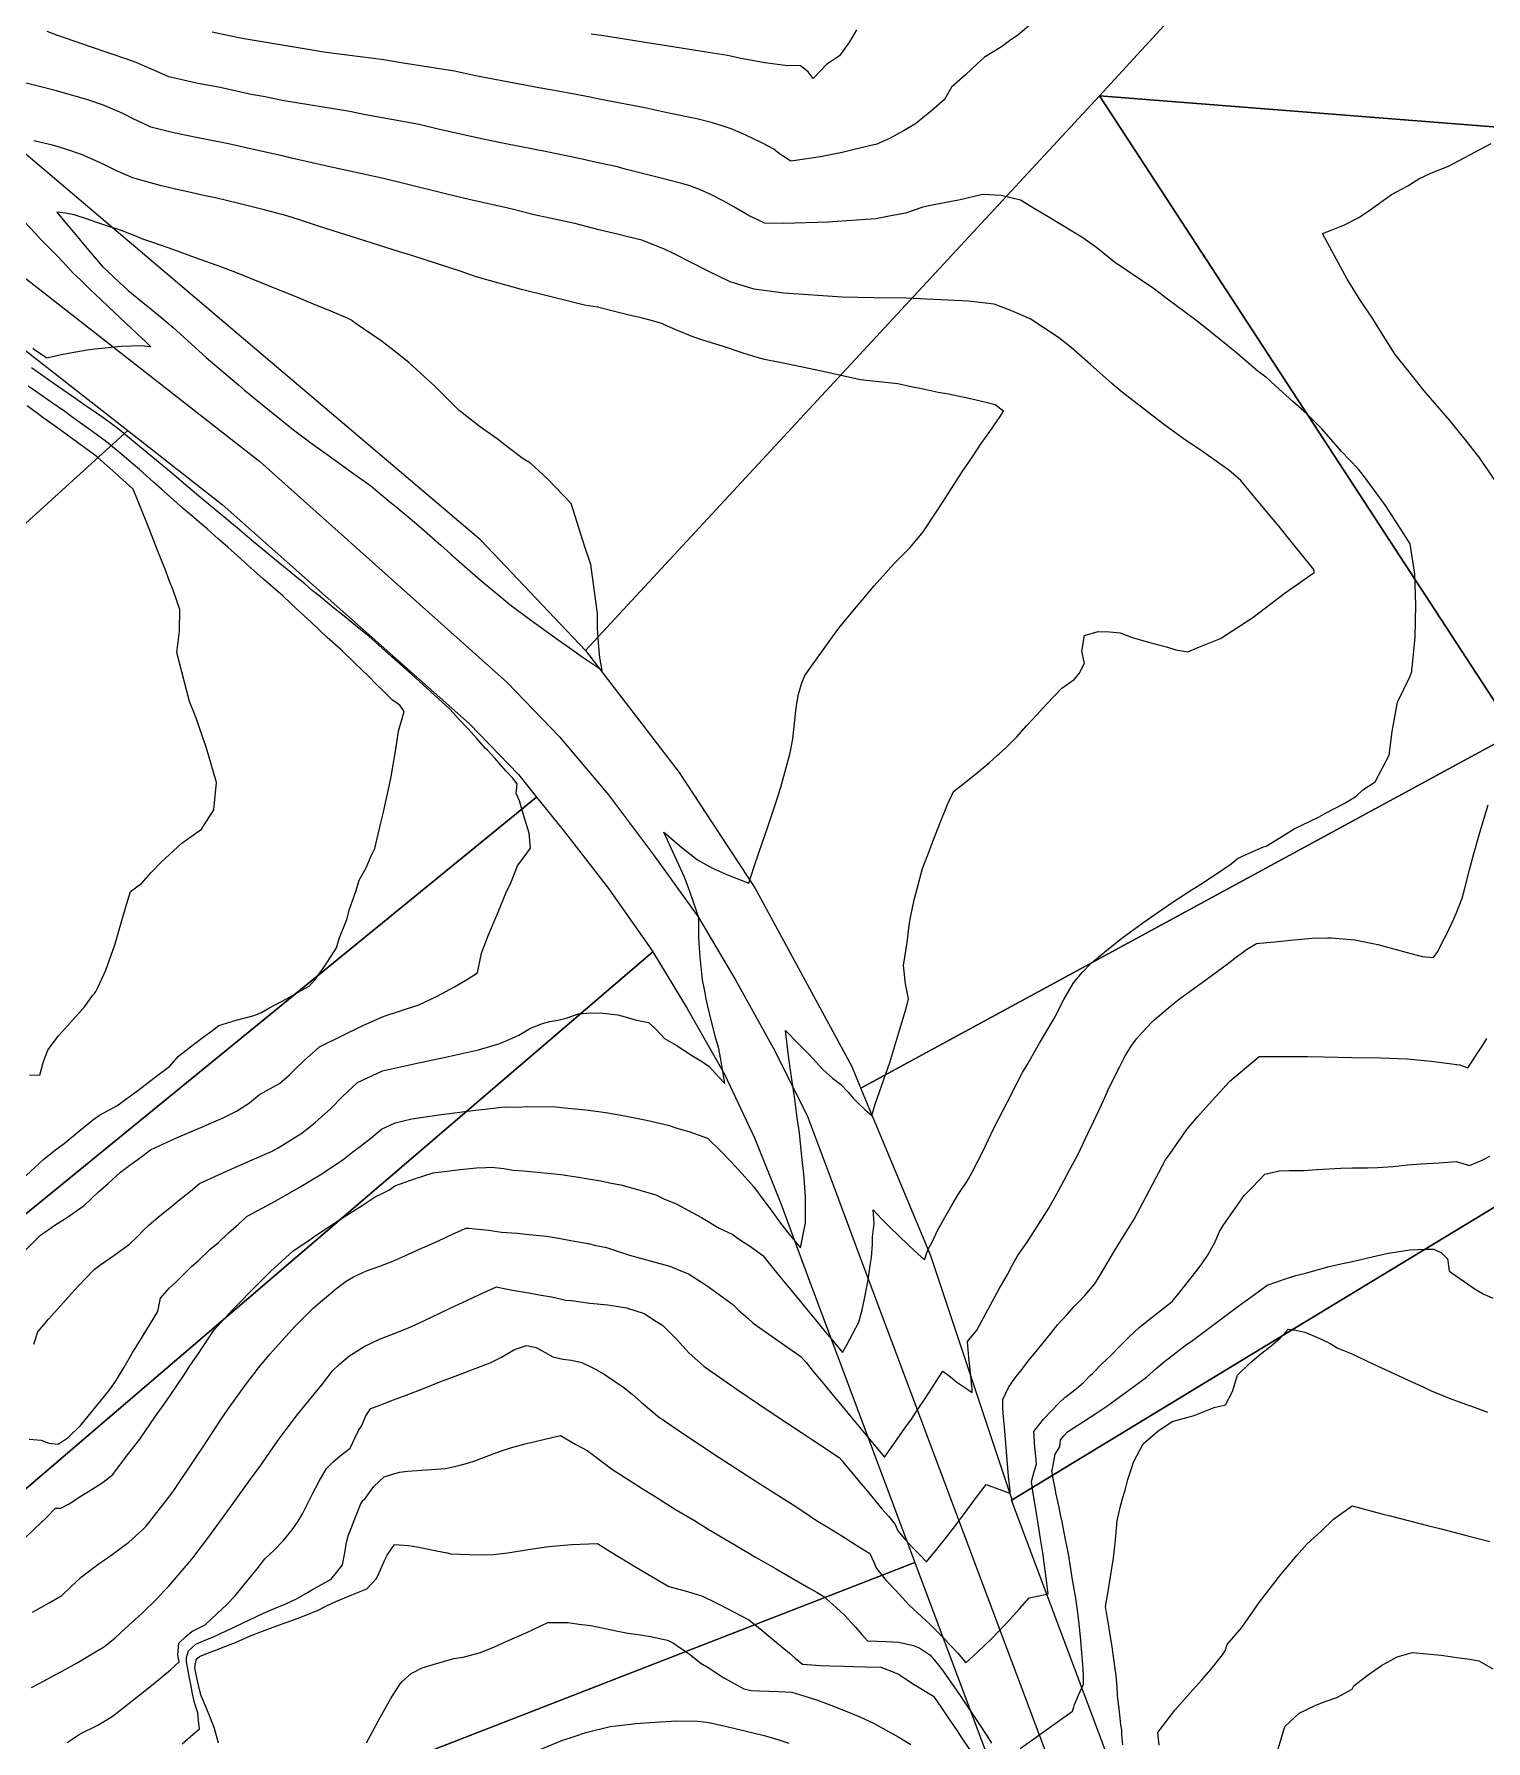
# Model space of a CAD drawing. Header units: inches. Extents: x 11351264 to 11356330, y 6702313 to 6706468.
# Drawn here: x 11351484.8 to 11351872.1, y 6705395.1 to 6705850.5 of the extents above; entities that cross this region are included whole.
import ezdxf

# ---------------------------------------------------------------- set-up
doc = ezdxf.new("R2010")
doc.units = ezdxf.units.IN
doc.header["$MEASUREMENT"] = 0
doc.layers.add('Shumate_Contours_clip1', color=7, linetype='Continuous', lineweight=0)
doc.layers.add('Shumate_Parcels_clip1', color=7, linetype='Continuous', lineweight=0)
doc.layers.add('Shumate_Streets_clip1', color=7, linetype='Continuous')

msp = doc.modelspace()

# ---------------------------------------------------------------- linework, layer by layer
at = {"layer": 'Shumate_Contours_clip1'}
for points, elevation in [([(11351482.22, 6705449.11), (11351485.05, 6705451.83), (11351488.13, 6705454.73), (11351490.48, 6705457.24), (11351491.92, 6705457.2), (11351494.18, 6705458.38), (11351497.59, 6705460.57), (11351499.35, 6705461.64), (11351503.26, 6705464.17), (11351505.78, 6705466.24), (11351509.46, 6705471.05), (11351513.03, 6705475.63), (11351517.18, 6705481.78), (11351519.92, 6705485.59), (11351524.7, 6705492.49), (11351526.55, 6705495.46), (11351528.65, 6705498.44), (11351532.84, 6705504.84), (11351537.69, 6705510.05), (11351539.89, 6705512.26), (11351542.64, 6705515.14), (11351546.38, 6705518.86), (11351547.85, 6705520.33), (11351553.94, 6705525.85), (11351558.08, 6705528.65), (11351560.08, 6705530.01), (11351566.29, 6705534.1), (11351568.23, 6705535.37), (11351572.57, 6705538.14), (11351575.83, 6705540.27), (11351577.47, 6705541.08), (11351579.45, 6705542.07), (11351581.03, 6705543.18), (11351586.28, 6705545.08), (11351591.23, 6705546.69), (11351595.59, 6705547.26), (11351598.47, 6705547.56), (11351602.8, 6705548.04), (11351605.35, 6705548.13), (11351606.85, 6705548.23), (11351610.16, 6705547.87), (11351612.57, 6705547.38), (11351615.37, 6705547.23), (11351618.08, 6705546.97), (11351621.82, 6705546.61), (11351625.33, 6705546.24), (11351630, 6705545.55), (11351632.09, 6705545.2), (11351635.98, 6705544.56), (11351638.76, 6705543.97), (11351641.34, 6705543.44), (11351645.81, 6705542.22), (11351650.68, 6705540.82), (11351652.78, 6705539.79), (11351656.13, 6705538.41), (11351660.57, 6705536), (11351662.84, 6705534.79), (11351667.55, 6705531.96), (11351671.03, 6705530.32), (11351673.53, 6705528.58), (11351675.64, 6705527.21), (11351679.17, 6705524.66), (11351682.07, 6705521.09), (11351684.47, 6705518.12), (11351687.46, 6705514.5), (11351689.61, 6705511.89), (11351691.48, 6705509.62), (11351693.25, 6705507.47), (11351695.96, 6705504.18), (11351697.62, 6705502.19), (11351700.47, 6705498.75), (11351701.66, 6705500.83), (11351704.79, 6705506.82), (11351705.7, 6705510.09), (11351706.31, 6705513.07), (11351707.34, 6705518.11), (11351707.87, 6705521.94), (11351708.16, 6705524.11), (11351708.46, 6705527.61), (11351708.5, 6705529.65), (11351708.88, 6705533.16), (11351708.66, 6705536.84), (11351710.98, 6705534.36), (11351713.36, 6705531.96), (11351715.32, 6705530.05), (11351718.13, 6705527.32), (11351720.53, 6705525.08), (11351722.36, 6705523.49), (11351723.26, 6705526.17), (11351724.47, 6705528.38), (11351725.81, 6705531.29), (11351727.02, 6705533.54), (11351729.19, 6705537.23), (11351731.36, 6705540.92), (11351733.74, 6705544.48), (11351734.93, 6705546.72), (11351737.79, 6705552.19), (11351740.85, 6705558.64), (11351744.44, 6705565.64), (11351747.11, 6705570.86), (11351748.48, 6705573.41), (11351749.72, 6705575.51), (11351752.97, 6705581.26), (11351756.96, 6705587.82), (11351759.49, 6705592.96), (11351762.12, 6705597.4), (11351764.36, 6705600.14), (11351766.77, 6705602.58), (11351770.85, 6705606.01), (11351775, 6705609.33), (11351780.6, 6705613.34), (11351785.85, 6705617.02), (11351788.68, 6705618.96), (11351792.76, 6705621.61), (11351796.03, 6705623.73), (11351800.51, 6705626.63), (11351804.14, 6705629.08), (11351805.71, 6705630.49), (11351805.98, 6705630.65), (11351810.68, 6705632.8), (11351812.78, 6705633.63), (11351813.52, 6705633.86), (11351816.25, 6705635.49), (11351820.92, 6705638.49), (11351827.42, 6705641.53), (11351829.35, 6705642.67), (11351834.46, 6705645.31), (11351837.52, 6705647.15), (11351839.29, 6705648.86), (11351842.53, 6705650.97), (11351846.29, 6705658.08), (11351847.13, 6705664.42), (11351848.47, 6705672.28), (11351851.79, 6705679.02), (11351852.3, 6705680.41), (11351852.37, 6705681.06), (11351852.41, 6705681.42), (11351853.23, 6705689.64), (11351853.36, 6705698.09), (11351853.14, 6705706.44), (11351851.87, 6705714.46), (11351850, 6705717.42), (11351845.3, 6705724.71), (11351839.45, 6705732.71), (11351838.01, 6705734.49), (11351833.61, 6705739.17), (11351831.96, 6705741.01), (11351828.32, 6705745.17), (11351826.01, 6705747.51), (11351824.35, 6705749.14), (11351820.6, 6705752.47), (11351815.92, 6705756.75), (11351813.71, 6705758.66), (11351811.24, 6705760.58), (11351805.12, 6705765.79), (11351797.2, 6705772.25), (11351794.37, 6705774.45), (11351787.19, 6705779.76), (11351783.67, 6705782.46), (11351773.01, 6705789.65), (11351768.34, 6705793.5), (11351764.54, 6705796.15), (11351755.78, 6705801.48), (11351751.83, 6705803.82), (11351747.92, 6705806.21), (11351742.79, 6705807.41), (11351737.85, 6705807.71), (11351731.83, 6705806.26), (11351723.9, 6705804.76), (11351721.93, 6705804.28), (11351717.24, 6705802.71), (11351712.87, 6705801.93), (11351709.39, 6705801.18), (11351699.01, 6705800.49), (11351696.74, 6705800.33), (11351684.68, 6705799.98), (11351679.66, 6705800.06), (11351677.71, 6705801.01), (11351675.78, 6705801.96), (11351671.45, 6705804.41), (11351668.49, 6705806.1), (11351665.5, 6705807.58), (11351662.78, 6705808.87), (11351659.76, 6705809.97), (11351658.82, 6705810.31), (11351658.52, 6705810.4), (11351657.6, 6705810.62), (11351650.33, 6705812.46), (11351642.53, 6705814.48), (11351640.42, 6705815.05), (11351634.83, 6705816.26), (11351631.02, 6705817.09), (11351627.2, 6705817.88), (11351622, 6705819), (11351610.17, 6705821.26), (11351604.65, 6705822.5), (11351592.95, 6705825.07), (11351587.55, 6705826.37), (11351572.78, 6705829.07), (11351569.02, 6705829.84), (11351551.54, 6705832.7), (11351545.92, 6705833.8), (11351542.75, 6705834.4), (11351534.49, 6705836.22), (11351528.15, 6705837.43), (11351520.76, 6705839.1), (11351516.17, 6705841.1), (11351512.08, 6705842.92), (11351509.52, 6705843.8), (11351500.12, 6705847), (11351490.84, 6705850.25), (11351488.26, 6705851.22)], 1428), ([(11351750.09, 6705852.63), (11351747.26, 6705850.18), (11351745.03, 6705848.73), (11351742.89, 6705847.13), (11351740.41, 6705845.61), (11351738.36, 6705844.35), (11351736.38, 6705842.56), (11351733.29, 6705839.58), (11351729.55, 6705836.32), (11351727.67, 6705833.01), (11351724.26, 6705830.1), (11351719.9, 6705826.58), (11351716.76, 6705824.69), (11351713.17, 6705822.75), (11351709.59, 6705821.12), (11351704.29, 6705819.86), (11351700.39, 6705818.91), (11351694.62, 6705817.75), (11351686.68, 6705816.62), (11351683.7, 6705818.56), (11351682.1, 6705819.82), (11351679.08, 6705821.41), (11351676.35, 6705822.77), (11351673.7, 6705823.99), (11351670.74, 6705825.21), (11351668.38, 6705826.06), (11351665.74, 6705826.8), (11351661.61, 6705827.91), (11351654.17, 6705829.36), (11351647.71, 6705830.82), (11351635.56, 6705833.13), (11351633.11, 6705833.65), (11351627.01, 6705834.78), (11351623.12, 6705835.5), (11351619.47, 6705836.19), (11351614.33, 6705837.17), (11351602.52, 6705839.38), (11351596.94, 6705840.61), (11351582.76, 6705842.79), (11351578.12, 6705843.62), (11351561.98, 6705845.69), (11351558.99, 6705846.17), (11351540.82, 6705849.2), (11351538.5, 6705849.69), (11351532.31, 6705851.05)], 1430), ([(11351704.19, 6705851.67), (11351702.36, 6705848.42), (11351699.67, 6705844.71), (11351696.16, 6705842.39), (11351692.64, 6705838.66), (11351691.32, 6705840.44), (11351689.29, 6705842.01), (11351685.17, 6705842.08), (11351679.77, 6705842.86), (11351672.98, 6705844.11), (11351670.26, 6705844.72), (11351668.19, 6705845.06), (11351664.74, 6705845.61), (11351650.71, 6705847.81), (11351636.68, 6705850.03), (11351633.46, 6705850.51)], 1432), ([(11351483.52, 6705475.59), (11351486.74, 6705475.33), (11351488.72, 6705474.55), (11351491.25, 6705474.26), (11351493.9, 6705476.03), (11351497.29, 6705479.39), (11351504.73, 6705488.48), (11351506.53, 6705491), (11351508.84, 6705494.82), (11351510.91, 6705498.36), (11351513.61, 6705502.83), (11351517.86, 6705509.72), (11351518.56, 6705513.23), (11351520.92, 6705516.04), (11351522.4, 6705517.32), (11351523.33, 6705518.27), (11351526.83, 6705521.7), (11351528.62, 6705523.24), (11351531.7, 6705526.22), (11351533.96, 6705528.12), (11351536.65, 6705530.69), (11351539.32, 6705532.96), (11351541.63, 6705535.15), (11351548.5, 6705538.75), (11351555.55, 6705542.8), (11351561.08, 6705546.15), (11351567.2, 6705550.12), (11351569.84, 6705552.27), (11351571.87, 6705553.82), (11351574.6, 6705555.96), (11351577.51, 6705558.34), (11351581.15, 6705560.05), (11351585.57, 6705561.07), (11351593.39, 6705562.23), (11351595.52, 6705562.5), (11351601.89, 6705563.34), (11351605.83, 6705563.76), (11351610.34, 6705564.29), (11351613.56, 6705564.22), (11351616.48, 6705564.35), (11351623.95, 6705564.25), (11351626.27, 6705564.02), (11351631.96, 6705563.46), (11351635.33, 6705563.02), (11351637.83, 6705562.72), (11351642.41, 6705561.91), (11351648.22, 6705560.7), (11351653.96, 6705559.39), (11351656.52, 6705558.54), (11351659.43, 6705557.74), (11351664.44, 6705555.89), (11351664.57, 6705555.82), (11351664.79, 6705555.59), (11351667.65, 6705552.82), (11351670.74, 6705549.6), (11351673.71, 6705546.41), (11351676.71, 6705543.03), (11351680.04, 6705538.63), (11351681.44, 6705536.75), (11351683.64, 6705533.64), (11351686.16, 6705530.39), (11351689.26, 6705526.68), (11351690.63, 6705533.34), (11351690.6, 6705537.57), (11351690.57, 6705540.28), (11351690.41, 6705542.84), (11351690.12, 6705546.34), (11351689.63, 6705551), (11351689.39, 6705553.59), (11351689.01, 6705557.35), (11351688.4, 6705561.34), (11351687.71, 6705566.38), (11351687.17, 6705569.93), (11351686.67, 6705573.48), (11351686.03, 6705577.87), (11351685.22, 6705584.69), (11351688.74, 6705581.14), (11351691.53, 6705578.27), (11351695.24, 6705574.24), (11351697.81, 6705571.92), (11351699.97, 6705570.33), (11351701.96, 6705568.23), (11351703.29, 6705566.59), (11351704.88, 6705564.98), (11351706.38, 6705563.59), (11351708.27, 6705562), (11351709.2, 6705565.03), (11351711.46, 6705571.6), (11351713.05, 6705576.15), (11351715.47, 6705584.1), (11351717.54, 6705590.9), (11351718.06, 6705593.09), (11351717.23, 6705597.13), (11351716.75, 6705601.99), (11351717.67, 6705608.15), (11351718.27, 6705612.75), (11351718.7, 6705615.24), (11351719.56, 6705619.53), (11351720.25, 6705622.21), (11351721.8, 6705627.88), (11351723.22, 6705631.54), (11351724.29, 6705634.34), (11351726.4, 6705639.88), (11351728.46, 6705644.99), (11351730.04, 6705648.41), (11351733.28, 6705650.88), (11351736.47, 6705653.45), (11351739.61, 6705656.11), (11351741.91, 6705658.2), (11351742.28, 6705658.49), (11351744.35, 6705660.41), (11351746.96, 6705663.02), (11351749.58, 6705665.98), (11351752.29, 6705668.89), (11351754.94, 6705671.82), (11351759.01, 6705675.99), (11351762.24, 6705678.27), (11351763.64, 6705680), (11351764.6, 6705681.83), (11351765.01, 6705682.68), (11351764.94, 6705683.03), (11351764.29, 6705685.9), (11351764.98, 6705690.03), (11351768.7, 6705691.13), (11351771.7, 6705691.05), (11351774.5, 6705690.75), (11351777.71, 6705689.53), (11351781.81, 6705688.31), (11351784.4, 6705687.65), (11351786.86, 6705687.04), (11351789.38, 6705686.18), (11351792.56, 6705685.71), (11351795.49, 6705686.92), (11351801.26, 6705689.21), (11351808.16, 6705693.71), (11351809.9, 6705694.88), (11351818.51, 6705701.39), (11351826.32, 6705706.87), (11351826.21, 6705707.66), (11351821.24, 6705713.8), (11351816.92, 6705719.15), (11351815.4, 6705720.86), (11351811.8, 6705725.26), (11351809.55, 6705727.9), (11351806.69, 6705731.38), (11351803.55, 6705734.19), (11351796.78, 6705738.91), (11351791.36, 6705742.63), (11351786.07, 6705746.43), (11351775.18, 6705754.84), (11351772.33, 6705757.26), (11351766.64, 6705762.33), (11351761.43, 6705766.84), (11351758.12, 6705769.56), (11351750.49, 6705774.51), (11351745.37, 6705776.79), (11351740.95, 6705778.47), (11351734.09, 6705779.24), (11351717.44, 6705780.06), (11351708.72, 6705780.16), (11351700.34, 6705780.34), (11351684.84, 6705781.33), (11351676.89, 6705782.46), (11351670.53, 6705784.36), (11351664.47, 6705787.32), (11351659.75, 6705789.71), (11351655.55, 6705791.88), (11351652.96, 6705793.15), (11351646.95, 6705795.47), (11351643.21, 6705796.41), (11351640.44, 6705797.14), (11351635.46, 6705798.3), (11351629.07, 6705799.94), (11351618.17, 6705802.29), (11351611.98, 6705803.83), (11351600.86, 6705806.33), (11351594.95, 6705807.81), (11351583.46, 6705810.59), (11351578.06, 6705812), (11351562.87, 6705815.25), (11351553.49, 6705817.41), (11351551.41, 6705817.91), (11351544.13, 6705819.52), (11351536.71, 6705821.19), (11351530.79, 6705822.38), (11351528.48, 6705822.83), (11351523.33, 6705823.87), (11351520.24, 6705824.58), (11351515.98, 6705825.66), (11351513.35, 6705826.88), (11351511.43, 6705827.76), (11351508.32, 6705829.4), (11351503.06, 6705831.62), (11351499.19, 6705832.92), (11351490.82, 6705835.35), (11351479.93, 6705838.12)], 1426), ([(11351484.71, 6705500.95), (11351485.81, 6705504.22), (11351488.68, 6705507.65), (11351492.63, 6705512.09), (11351494.72, 6705514.42), (11351496.62, 6705516.52), (11351500.81, 6705520.9), (11351502.58, 6705522.22), (11351506.09, 6705524.67), (11351510.27, 6705527.67), (11351512.28, 6705529.64), (11351513.88, 6705531.31), (11351515.47, 6705532.79), (11351518.41, 6705535.31), (11351521, 6705537.31), (11351523.68, 6705539.57), (11351526.56, 6705541.8), (11351528.94, 6705543.83), (11351535.99, 6705547.05), (11351543, 6705550.12), (11351548.11, 6705552.34), (11351549.96, 6705553.38), (11351556.26, 6705557.24), (11351559.9, 6705560.2), (11351563.87, 6705563.73), (11351567.09, 6705567.07), (11351571.04, 6705570.82), (11351577.79, 6705573.88), (11351586.53, 6705575.87), (11351594.53, 6705577.58), (11351603.32, 6705579.5), (11351609.07, 6705581.16), (11351610.91, 6705581.96), (11351614.09, 6705583.44), (11351617.21, 6705585.27), (11351620.43, 6705586.55), (11351622.42, 6705587.02), (11351624.54, 6705587.42), (11351626.72, 6705587.95), (11351630.01, 6705589.14), (11351633.26, 6705589.34), (11351636.64, 6705589.25), (11351640.53, 6705588.87), (11351642.45, 6705588.27), (11351645.18, 6705587.47), (11351648.69, 6705586.78), (11351650.75, 6705584.94), (11351653, 6705582.54), (11351656.1, 6705580.77), (11351658.44, 6705579.27), (11351660.44, 6705577.86), (11351663.08, 6705576.32), (11351664.91, 6705575.08), (11351667.5, 6705572.23), (11351669.03, 6705570.55), (11351668.02, 6705576.88), (11351667.39, 6705580.2), (11351666.69, 6705582.53), (11351665.28, 6705588.12), (11351664.1, 6705592.98), (11351663.71, 6705595.2), (11351663.08, 6705598.1), (11351662.53, 6705604.29), (11351662.14, 6705609.3), (11351662.11, 6705614.69), (11351661.41, 6705616.82), (11351660.68, 6705618.94), (11351659.72, 6705621.78), (11351658.3, 6705625.61), (11351655.75, 6705631.18), (11351652.78, 6705637.61), (11351657.6, 6705633.47), (11351661.78, 6705630.15), (11351665.77, 6705627.96), (11351669.77, 6705626.17), (11351675.49, 6705623.93), (11351676.94, 6705628.41), (11351678.21, 6705632.29), (11351680.54, 6705638.99), (11351682.84, 6705645.91), (11351684.04, 6705649.59), (11351686.42, 6705658.4), (11351686.54, 6705658.87), (11351686.69, 6705659.59), (11351687.2, 6705662.45), (11351687.94, 6705669.15), (11351688.16, 6705671.36), (11351688.68, 6705674.39), (11351689.61, 6705677.45), (11351690.4, 6705679.37), (11351697.82, 6705689.72), (11351699.5, 6705692), (11351703.63, 6705697.11), (11351705.69, 6705699.44), (11351708.9, 6705703.28), (11351714.24, 6705709.24), (11351718.49, 6705713.55), (11351721.94, 6705717.73), (11351725.81, 6705723.48), (11351727.16, 6705725.53), (11351728.76, 6705728.05), (11351732.23, 6705733.47), (11351735.28, 6705738), (11351737.43, 6705741.29), (11351739.8, 6705744.47), (11351742.53, 6705748.45), (11351743.4, 6705749.85), (11351741.18, 6705751.57), (11351735.4, 6705752.96), (11351728.73, 6705754.42), (11351725.97, 6705754.9), (11351721.98, 6705755.8), (11351718.36, 6705756.44), (11351715.2, 6705757.14), (11351705.29, 6705758.23), (11351702.43, 6705758.91), (11351694.83, 6705760.56), (11351687.23, 6705762.14), (11351683.3, 6705762.94), (11351679.65, 6705763.66), (11351677.71, 6705764.24), (11351674.2, 6705765.27), (11351668.71, 6705767.1), (11351663.24, 6705768.86), (11351660.77, 6705769.64), (11351655.98, 6705771.63), (11351652.17, 6705773.31), (11351650.09, 6705773.92), (11351647.14, 6705774.74), (11351643.55, 6705775.5), (11351639.27, 6705776.6), (11351635.13, 6705777.63), (11351631.65, 6705778.2), (11351621.32, 6705780.75), (11351614.82, 6705782.31), (11351602.7, 6705785.77), (11351598.7, 6705787.16), (11351585.34, 6705791.48), (11351582.27, 6705792.4), (11351571.08, 6705795.97), (11351566.27, 6705797.51), (11351560.4, 6705799.35), (11351555.89, 6705800.82), (11351552.2, 6705802.03), (11351546.55, 6705803.5), (11351539.03, 6705805.41), (11351533.23, 6705806.77), (11351530.77, 6705807.29), (11351525.83, 6705808.42), (11351522.52, 6705809.12), (11351518.45, 6705810.13), (11351514.22, 6705811.24), (11351511.18, 6705812.15), (11351509.25, 6705812.93), (11351506.59, 6705814.14), (11351504.11, 6705815.31), (11351502.07, 6705816.36), (11351497.48, 6705818.35), (11351493.58, 6705819.74), (11351489.72, 6705820.83), (11351484.73, 6705822.04)], 1424), ([(11351875.58, 6705729.98), (11351870.18, 6705737.71), (11351866.53, 6705742.3), (11351862.47, 6705747.38), (11351855.6, 6705755.36), (11351851.51, 6705760.45), (11351847.9, 6705765.01), (11351844.72, 6705770.06), (11351841.91, 6705774.54), (11351838.3, 6705779.94), (11351835.08, 6705785.11), (11351832.13, 6705790.49), (11351829.82, 6705794.78), (11351828.49, 6705797.25), (11351830.86, 6705798.15), (11351834.37, 6705799.6), (11351838.21, 6705801.54), (11351840.88, 6705803.34), (11351846.93, 6705807.66), (11351851.26, 6705810.05), (11351854.18, 6705811.89), (11351857.45, 6705813.41), (11351862.13, 6705815.27), (11351867.84, 6705818.29), (11351873.51, 6705821.29)], 1430), ([(11351482.21, 6705800.37), (11351485.15, 6705797.33), (11351486.56, 6705795.82), (11351490.99, 6705791.29), (11351493.61, 6705788.51), (11351495.36, 6705786.58), (11351497.15, 6705784.89), (11351499.98, 6705782.16), (11351502.65, 6705779.64), (11351504.64, 6705777.75), (11351509.31, 6705773.35), (11351513.61, 6705769.28), (11351513.79, 6705769.12), (11351513.96, 6705768.97), (11351515.96, 6705767.05), (11351513.39, 6705767.35), (11351508.03, 6705767.11), (11351500.99, 6705766.42), (11351499, 6705766.17), (11351494.41, 6705765.36), (11351491.64, 6705764.82), (11351488.23, 6705763.99), (11351484.92, 6705766.28), (11351484.51, 6705766.57)], 1424), ([(11351482.01, 6705525.52), (11351486.54, 6705530.07), (11351490.31, 6705532.7), (11351492.46, 6705534.06), (11351494.32, 6705535.29), (11351498.18, 6705538), (11351501.92, 6705541.52), (11351504.57, 6705543.88), (11351507.88, 6705546.83), (11351510.31, 6705548.71), (11351513.57, 6705551.05), (11351515.82, 6705552.8), (11351522.76, 6705556), (11351529.94, 6705559.05), (11351535.43, 6705561.44), (11351538.82, 6705563.13), (11351542.25, 6705565.32), (11351544.93, 6705567.62), (11351550.24, 6705570.48), (11351552.91, 6705572.85), (11351554.5, 6705574.43), (11351556.85, 6705576.61), (11351560.91, 6705580.26), (11351566.92, 6705583.22), (11351572.16, 6705585.82), (11351577.89, 6705588.4), (11351587.46, 6705591.47), (11351592.33, 6705593.79), (11351596.97, 6705596.27), (11351600.39, 6705598.39), (11351603.09, 6705600.06), (11351604.17, 6705605.31), (11351606.05, 6705610.18), (11351608.64, 6705616.26), (11351610.67, 6705621.32), (11351611.95, 6705624.04), (11351613.79, 6705628.59), (11351615.57, 6705631.01), (11351617.21, 6705633.33), (11351616.85, 6705637.3), (11351615.83, 6705640.73), (11351615.23, 6705642.86), (11351614.32, 6705645.94), (11351613.45, 6705647.9), (11351613.72, 6705650.43), (11351612.41, 6705652.11), (11351610.67, 6705653.97), (11351610.02, 6705654.65), (11351607.7, 6705657.28), (11351605.72, 6705659.41), (11351605.23, 6705659.92), (11351602.89, 6705662.56), (11351600.49, 6705665.19), (11351598.07, 6705667.83), (11351595.82, 6705670.31), (11351595.65, 6705670.47), (11351590.65, 6705674.98), (11351585.45, 6705679.7), (11351580.27, 6705684.35), (11351575.11, 6705688.96), (11351574.1, 6705689.88), (11351571.06, 6705692.3), (11351567.06, 6705695.53), (11351565.48, 6705696.83), (11351563.04, 6705698.79), (11351561.2, 6705700.32), (11351559.02, 6705702.06), (11351557.04, 6705703.79), (11351554.93, 6705705.5), (11351552.78, 6705707.28), (11351550.9, 6705708.81), (11351548.53, 6705710.78), (11351546.86, 6705712.13), (11351542.82, 6705715.46), (11351539.11, 6705718.67), (11351537.53, 6705719.96), (11351533.4, 6705723.37), (11351529.28, 6705726.79), (11351525.16, 6705730.21), (11351520.95, 6705733.86), (11351515.55, 6705738.33), (11351511.36, 6705741.81), (11351507.15, 6705745.27), (11351503.15, 6705748.19), (11351498.12, 6705751.67), (11351495.91, 6705753.21), (11351490.18, 6705757.2), (11351484.09, 6705761.44)], 1422), ([(11351481.55, 6705544.87), (11351487.5, 6705550.43), (11351490.48, 6705552.83), (11351492.85, 6705554.48), (11351496.97, 6705557.94), (11351500.35, 6705560.74), (11351502.22, 6705562.09), (11351506.87, 6705564.53), (11351512.47, 6705568.69), (11351516.72, 6705571.95), (11351521.02, 6705575.18), (11351523.37, 6705577.83), (11351525.71, 6705579.69), (11351527.68, 6705581.15), (11351529.89, 6705582.87), (11351532.17, 6705584.45), (11351534.13, 6705585.95), (11351538.72, 6705587.42), (11351543.53, 6705588.64), (11351545.44, 6705589.42), (11351547.4, 6705590.62), (11351549.33, 6705591.6), (11351552.29, 6705593.23), (11351555.1, 6705594.79), (11351558.21, 6705596.47), (11351559.77, 6705598.28), (11351562.44, 6705602.03), (11351565.44, 6705606.74), (11351566.22, 6705609.21), (11351568.23, 6705614.29), (11351568.99, 6705617.01), (11351570.75, 6705622.02), (11351571.5, 6705624.73), (11351573.4, 6705628.03), (11351574.76, 6705631.22), (11351575.75, 6705633.2), (11351577.31, 6705640.08), (11351577.91, 6705642.52), (11351579.95, 6705651.87), (11351581.32, 6705659.68), (11351582.06, 6705664.53), (11351583.56, 6705669.8), (11351582.37, 6705671.42), (11351580.44, 6705672.8), (11351577.79, 6705675.45), (11351576.01, 6705677.19), (11351574.11, 6705679.07), (11351570.41, 6705682.68), (11351566.67, 6705686.28), (11351563.02, 6705689.54), (11351558.71, 6705693.58), (11351555.01, 6705697.02), (11351551.16, 6705700.58), (11351546.04, 6705705.04), (11351541.95, 6705708.71), (11351539.96, 6705710.46), (11351536.46, 6705713.59), (11351533.88, 6705715.85), (11351530.96, 6705718.46), (11351528.81, 6705720.28), (11351526.81, 6705722.03), (11351524.7, 6705723.82), (11351522.06, 6705726.19), (11351518.81, 6705729.04), (11351516.67, 6705730.95), (11351512.92, 6705734.29), (11351511.35, 6705735.7), (11351508.29, 6705738.26), (11351504.09, 6705741.73), (11351499.47, 6705745.08), (11351497.76, 6705746.32), (11351494.84, 6705748.42), (11351492.97, 6705749.76), (11351489.33, 6705752.29), (11351485.83, 6705754.77), (11351483.26, 6705756.57)], 1420), ([(11351483.61, 6705572.81), (11351486.3, 6705572.7), (11351487.33, 6705576.36), (11351488.47, 6705579.37), (11351489.67, 6705580.98), (11351491.34, 6705583.26), (11351494.52, 6705586.8), (11351498.32, 6705591.1), (11351500.43, 6705593.97), (11351500.89, 6705594.49), (11351501.29, 6705595.07), (11351501.79, 6705596.1), (11351503.95, 6705600.72), (11351506.37, 6705607.5), (11351508.4, 6705614.65), (11351509.81, 6705619.45), (11351510.49, 6705621.75), (11351513.55, 6705623.94), (11351515.96, 6705626.73), (11351518.72, 6705629.6), (11351524.21, 6705634.6), (11351529.44, 6705638.34), (11351532.8, 6705643.52), (11351533.45, 6705650.81), (11351530.79, 6705660), (11351527.97, 6705668.21), (11351526.31, 6705672.45), (11351522.9, 6705685.47), (11351523.59, 6705691.21), (11351523.66, 6705696.94), (11351521.88, 6705702.13), (11351520.77, 6705705.01), (11351519.91, 6705707.3), (11351517.85, 6705712.55), (11351514.92, 6705720.07), (11351512.36, 6705726.26), (11351511.2, 6705729.06), (11351506.58, 6705733.24), (11351501.83, 6705737.52), (11351501.02, 6705738.19), (11351496.4, 6705741.54), (11351491.78, 6705744.89), (11351487.16, 6705748.24), (11351482.92, 6705751.32)], 1418), ([(11351484.41, 6705429.45), (11351488.81, 6705431.99), (11351492.17, 6705433.92), (11351494.74, 6705436.34), (11351497.15, 6705438.62), (11351497.44, 6705438.89), (11351501.85, 6705442.21), (11351505.68, 6705444.87), (11351510.11, 6705448.14), (11351513.69, 6705451.48), (11351514.71, 6705452.41), (11351520.76, 6705460.19), (11351522.28, 6705462.2), (11351528.4, 6705471.32), (11351529.71, 6705473.32), (11351534.9, 6705481.24), (11351537.1, 6705484.41), (11351541.47, 6705490.44), (11351542.64, 6705491.97), (11351543.77, 6705493.37), (11351544.35, 6705494.22), (11351547.75, 6705498.35), (11351550.15, 6705501.06), (11351554.43, 6705505.74), (11351559.29, 6705510.58), (11351561.15, 6705512.21), (11351565.56, 6705515.94), (11351568.09, 6705517.74), (11351570.04, 6705518.94), (11351573.49, 6705520.53), (11351577, 6705521.75), (11351580.49, 6705523.15), (11351583.7, 6705524.56), (11351587.62, 6705526.3), (11351591.91, 6705528.21), (11351594.37, 6705529.34), (11351596.61, 6705530.37), (11351597.88, 6705530.95), (11351599.81, 6705531.82), (11351600.11, 6705531.96), (11351600.82, 6705531.88), (11351602.43, 6705531.76), (11351605.99, 6705531.36), (11351609.51, 6705530.85), (11351613.64, 6705530.55), (11351616.03, 6705530.34), (11351621.46, 6705529.75), (11351625.23, 6705529.12), (11351628.41, 6705528.54), (11351632.59, 6705527.82), (11351634.66, 6705527.31), (11351637.48, 6705526.75), (11351643.63, 6705524.75), (11351650.77, 6705522.75), (11351654.41, 6705521.77), (11351657.3, 6705520.57), (11351659.35, 6705519.74), (11351664.36, 6705516.54), (11351668.58, 6705513.53), (11351671.19, 6705511.54), (11351672.72, 6705510.08), (11351675.21, 6705507.93), (11351676.67, 6705506.57), (11351680.16, 6705504.11), (11351682.35, 6705502.57), (11351685.86, 6705500.11), (11351689.39, 6705497.7), (11351690.74, 6705496.05), (11351692.75, 6705493.61), (11351694.77, 6705491.16), (11351696.09, 6705489.57), (11351697.98, 6705487.28), (11351700.35, 6705484.43), (11351702.37, 6705481.99), (11351705.44, 6705478.29), (11351708.02, 6705475.2), (11351711.67, 6705470.83), (11351713.62, 6705473.6), (11351715.06, 6705475.67), (11351717.12, 6705478.56), (11351718.84, 6705480.98), (11351720.5, 6705483.47), (11351722.47, 6705486.44), (11351727.23, 6705493.79), (11351729.25, 6705492.23), (11351730.98, 6705490.85), (11351733.33, 6705489.27), (11351735.08, 6705488.09), (11351735.01, 6705489.14), (11351734.95, 6705489.67), (11351734.63, 6705493.37), (11351734.19, 6705497.4), (11351733.85, 6705501.7), (11351736.26, 6705504.69), (11351739.33, 6705510.33), (11351742.25, 6705515.7), (11351744.51, 6705519.58), (11351745.78, 6705522.1), (11351747.15, 6705524.54), (11351749.76, 6705528.23), (11351752.74, 6705532.86), (11351755.46, 6705537.27), (11351758.06, 6705541.85), (11351761.83, 6705548.95), (11351763.3, 6705551.63), (11351765.92, 6705557.17), (11351767.52, 6705560.5), (11351770.06, 6705566.02), (11351771.71, 6705569.59), (11351774.48, 6705575.01), (11351775.9, 6705577.91), (11351777.68, 6705580.78), (11351778.93, 6705582.44), (11351781.31, 6705585.06), (11351783.45, 6705587.33), (11351788.54, 6705591.65), (11351790.32, 6705593.1), (11351795.81, 6705597.02), (11351797.77, 6705598.47), (11351803.08, 6705602.38), (11351805.08, 6705603.94), (11351808.25, 6705606.24), (11351810.94, 6705607.84), (11351813.68, 6705608.1), (11351815.88, 6705608.3), (11351820.83, 6705608.83), (11351825.77, 6705609.26), (11351829.9, 6705609.41), (11351830.81, 6705609.41), (11351837.14, 6705608.86), (11351843.28, 6705607.59), (11351849.17, 6705606), (11351851.11, 6705605.49), (11351855.09, 6705604.44), (11351858.12, 6705604.11), (11351859.23, 6705605.77), (11351860.41, 6705608.14), (11351861.63, 6705610.48), (11351863.52, 6705614.43), (11351864.14, 6705615.86), (11351865.78, 6705619.94), (11351866.47, 6705622.61), (11351867.74, 6705627.54), (11351868.78, 6705631.51), (11351870.46, 6705637.51), (11351872.71, 6705644.83)], 1430), ([(11351484.15, 6705409.37), (11351487.46, 6705411.11), (11351490.24, 6705412.63), (11351492.08, 6705413.66), (11351496.27, 6705415.92), (11351501.2, 6705418.85), (11351503.62, 6705420.35), (11351506.45, 6705422.62), (11351510.09, 6705425.98), (11351513.54, 6705429.14), (11351517.83, 6705433.33), (11351519.45, 6705435.04), (11351519.79, 6705435.47), (11351520.66, 6705436.35), (11351525.41, 6705441.83), (11351526.85, 6705443.58), (11351531.42, 6705449.53), (11351537.37, 6705457.71), (11351540.98, 6705462.72), (11351542.84, 6705465.3), (11351543.32, 6705465.99), (11351545.52, 6705469.08), (11351547.85, 6705472.39), (11351550.19, 6705475.68), (11351552.56, 6705478.93), (11351555.06, 6705482.19), (11351558.25, 6705486.15), (11351561.6, 6705490.08), (11351563.01, 6705491.96), (11351564.44, 6705493.83), (11351566.24, 6705495.63), (11351567.99, 6705497.08), (11351569.08, 6705497.99), (11351569.96, 6705498.52), (11351572.88, 6705500.33), (11351576.95, 6705502.29), (11351581.13, 6705503.91), (11351585.29, 6705505.59), (11351587.48, 6705506.61), (11351590.85, 6705508.2), (11351595.83, 6705510.56), (11351598.11, 6705511.63), (11351600.09, 6705512.57), (11351602.16, 6705513.54), (11351605.73, 6705515.17), (11351607.18, 6705515.83), (11351608.16, 6705516.27), (11351609.35, 6705516.04), (11351612.47, 6705515.41), (11351616.78, 6705514.67), (11351619.56, 6705514.16), (11351622.8, 6705513.56), (11351624.81, 6705513.16), (11351626.55, 6705512.73), (11351628.14, 6705512.58), (11351630.6, 6705512.24), (11351633.04, 6705511.94), (11351637.87, 6705511.45), (11351642.83, 6705510.67), (11351647.56, 6705509.12), (11351649.88, 6705507.68), (11351652.54, 6705505.91), (11351656.22, 6705502.27), (11351659.57, 6705498.6), (11351663.46, 6705495.13), (11351663.82, 6705494.88), (11351672.34, 6705488.92), (11351681.47, 6705482.74), (11351690.55, 6705476.72), (11351692.42, 6705475.48), (11351699.6, 6705470.74), (11351700.44, 6705469.73), (11351700.86, 6705469.22), (11351703.76, 6705465.73), (11351705.39, 6705463.77), (11351707.03, 6705461.81), (11351709.01, 6705459.41), (11351710.95, 6705457.06), (11351712.78, 6705454.97), (11351714.52, 6705452.87), (11351715.19, 6705451.17), (11351717.05, 6705448.92), (11351719.02, 6705446.85), (11351721, 6705444.82), (11351722.88, 6705442.9), (11351725.33, 6705445.9), (11351727.86, 6705449.07), (11351730.34, 6705452.25), (11351732.78, 6705455.42), (11351735.93, 6705459.77), (11351737.35, 6705461.67), (11351738.75, 6705463.54), (11351741.86, 6705462.36), (11351745.06, 6705461.25), (11351745.22, 6705461.21), (11351745.19, 6705461.41), (11351745.19, 6705461.43), (11351745.19, 6705461.46), (11351745.15, 6705461.86), (11351744.75, 6705465.78), (11351744.36, 6705470.15), (11351744.01, 6705474.53), (11351743.85, 6705476.57), (11351743.65, 6705478.92), (11351743.45, 6705481.47), (11351743.24, 6705483.9), (11351743.21, 6705486.23), (11351744.75, 6705489.45), (11351746.52, 6705491.99), (11351748.36, 6705494.3), (11351750.18, 6705496.7), (11351752.11, 6705498.99), (11351754.02, 6705501.32), (11351755.92, 6705503.71), (11351757.8, 6705506.14), (11351760.41, 6705508.9), (11351762.2, 6705510.9), (11351763.64, 6705512.47), (11351765.13, 6705513.99), (11351767.69, 6705516.96), (11351768.21, 6705517.81), (11351770.35, 6705521.36), (11351773.06, 6705525.84), (11351775.6, 6705530.01), (11351778.26, 6705534.31), (11351782.31, 6705541.89), (11351786.65, 6705550.13), (11351787.85, 6705551.85), (11351792.35, 6705558.21), (11351795.16, 6705561.64), (11351798.27, 6705565.13), (11351803.73, 6705571.01), (11351811.61, 6705577.74), (11351814.29, 6705577.74), (11351818.07, 6705577.73), (11351821.04, 6705577.72), (11351824.52, 6705577.68), (11351828.74, 6705577.59), (11351832.68, 6705577.54), (11351836.27, 6705577.42), (11351844.1, 6705577.36), (11351851.08, 6705577.09), (11351857.53, 6705576.45), (11351861.59, 6705575.96), (11351865.09, 6705575.5), (11351867.28, 6705574.69), (11351868.49, 6705576.56), (11351869.78, 6705578.54), (11351871.06, 6705580.52), (11351872.3, 6705582.49)], 1432), ([(11351493.65, 6705394.71), (11351497.1, 6705396.98), (11351501.83, 6705399.35), (11351505.62, 6705401.65), (11351508.46, 6705403.82), (11351513.14, 6705407.48), (11351516.56, 6705410.26), (11351521.2, 6705414.11), (11351523.48, 6705416.2), (11351523.14, 6705417.97), (11351523.14, 6705418.09), (11351523.41, 6705421.24), (11351525.24, 6705422.88), (11351526.92, 6705424.35), (11351527.16, 6705424.47), (11351527.39, 6705424.57), (11351530.49, 6705426.08), (11351533.68, 6705429.12), (11351536.11, 6705431.45), (11351538.48, 6705433.8), (11351540.35, 6705436.14), (11351544.36, 6705441.07), (11351546.38, 6705443.71), (11351548.83, 6705446.05), (11351551.27, 6705448.47), (11351553.64, 6705451.45), (11351555.27, 6705453.79), (11351556.38, 6705455.69), (11351557.67, 6705458.2), (11351558.97, 6705460.83), (11351560.83, 6705464.38), (11351562.81, 6705467.84), (11351564.59, 6705469.55), (11351566.45, 6705471.19), (11351569.11, 6705473.21), (11351570.5, 6705476.09), (11351571.36, 6705477.92), (11351572.15, 6705479.12), (11351573.32, 6705481.84), (11351574.54, 6705483.71), (11351574.65, 6705483.82), (11351577.27, 6705484.79), (11351580.68, 6705486.09), (11351584.1, 6705487.38), (11351587.5, 6705488.67), (11351590.48, 6705489.84), (11351593.04, 6705490.92), (11351598.52, 6705493.01), (11351602.5, 6705494.5), (11351606.47, 6705496.02), (11351609.47, 6705497.52), (11351612.97, 6705499.53), (11351615.9, 6705500.5), (11351616.22, 6705500.59), (11351618.76, 6705500.08), (11351621.17, 6705498.74), (11351623.19, 6705497.61), (11351625.83, 6705496.99), (11351628.19, 6705496.68), (11351630.89, 6705496.06), (11351634.2, 6705494.47), (11351637.12, 6705492.79), (11351642.14, 6705489.4), (11351644.41, 6705487.52), (11351646.72, 6705485.51), (11351651.32, 6705481.65), (11351656.66, 6705478.07), (11351659.65, 6705475.99), (11351667.6, 6705470.7), (11351677.61, 6705464.2), (11351687.26, 6705458.14), (11351690.14, 6705456.22), (11351693.56, 6705453.95), (11351696.81, 6705451.97), (11351700.29, 6705449.8), (11351704.29, 6705447.29), (11351707.79, 6705445.13), (11351708.86, 6705442.8), (11351709.51, 6705441.16), (11351709.98, 6705440.57), (11351712.08, 6705437.95), (11351714.76, 6705435.19), (11351718.29, 6705431.35), (11351721.51, 6705428.31), (11351723.87, 6705426.19), (11351726.13, 6705423.88), (11351728.21, 6705421.79), (11351728.4, 6705421.5), (11351729.83, 6705420.04), (11351731.25, 6705418.56), (11351733.38, 6705415.95), (11351736.56, 6705418.87), (11351738.37, 6705420.59), (11351740.17, 6705422.32), (11351741.99, 6705424.23), (11351743.99, 6705426.33), (11351746.16, 6705428.69), (11351747.68, 6705430.35), (11351750.28, 6705433.29), (11351752.86, 6705433.85), (11351755.36, 6705434.32), (11351754.82, 6705438.61), (11351754.48, 6705441.31), (11351753.93, 6705445.28), (11351753.46, 6705448.01), (11351753.07, 6705450.21), (11351752.54, 6705453.64), (11351752.18, 6705455.82), (11351751.25, 6705461.75), (11351750.91, 6705464.34), (11351751.54, 6705466.61), (11351752.2, 6705468.94), (11351752.01, 6705471), (11351751.78, 6705473.47), (11351751.49, 6705477.66), (11351754.04, 6705480.96), (11351756.01, 6705483.02), (11351758.23, 6705485.31), (11351759.8, 6705486.74), (11351762.78, 6705489.04), (11351764.87, 6705490.86), (11351766.55, 6705492.57), (11351767.24, 6705493.24), (11351769.55, 6705495.65), (11351772.19, 6705498.16), (11351774.3, 6705500.23), (11351776.99, 6705502.99), (11351779.6, 6705505.43), (11351783.08, 6705508.16), (11351786.02, 6705510.49), (11351788.37, 6705512.35), (11351789.99, 6705514.34), (11351793.39, 6705518.58), (11351794.71, 6705520.27), (11351796.16, 6705522.16), (11351798.04, 6705524.9), (11351799.88, 6705528.24), (11351800.96, 6705530.86), (11351802.23, 6705532.88), (11351805.12, 6705537.04), (11351807.63, 6705540.65), (11351809.82, 6705542.88), (11351813.13, 6705546.3), (11351817.06, 6705547.24), (11351819.49, 6705547.34), (11351823.44, 6705547.34), (11351827.1, 6705547.53), (11351833.41, 6705547.9), (11351836.48, 6705548.01), (11351840.51, 6705548.05), (11351843.25, 6705548.15), (11351847.27, 6705548.38), (11351851.14, 6705548.82), (11351854.87, 6705549.12), (11351859.59, 6705549.32), (11351864.19, 6705549.7), (11351867.72, 6705548.62), (11351871.07, 6705550.08), (11351873.13, 6705551.12)], 1434), ([(11351747.89, 6705393.14), (11351751.51, 6705395.69), (11351754.31, 6705397.72), (11351757.17, 6705399.73), (11351761.8, 6705403.03), (11351762.2, 6705404.16), (11351762.34, 6705404.8), (11351763.39, 6705407.35), (11351764.78, 6705410.3), (11351764.72, 6705412.64), (11351764.61, 6705415.5), (11351764.31, 6705418.53), (11351764.14, 6705420.81), (11351763.95, 6705422.91), (11351763.71, 6705425.5), (11351763.37, 6705428.66), (11351762.68, 6705433.17), (11351761.77, 6705438.63), (11351761.39, 6705441.07), (11351760.73, 6705445.04), (11351759.89, 6705449.31), (11351759.03, 6705453.58), (11351758.6, 6705455.56), (11351758.13, 6705457.85), (11351757.38, 6705461.29), (11351757.24, 6705462.08), (11351756.76, 6705464.67), (11351756.31, 6705467.08), (11351756.45, 6705467.68), (11351757.2, 6705471.61), (11351758.41, 6705473.55), (11351758.59, 6705475.47), (11351759.61, 6705476.65), (11351760.44, 6705477.57), (11351764.77, 6705480.35), (11351768.04, 6705482.48), (11351771.24, 6705484.65), (11351772.62, 6705485.61), (11351775.28, 6705487.55), (11351778.22, 6705489.65), (11351781.54, 6705492.2), (11351784.01, 6705494.43), (11351785.96, 6705496.1), (11351789.48, 6705498.77), (11351791.86, 6705500.59), (11351793.81, 6705501.99), (11351799.52, 6705506.2), (11351805.6, 6705510.77), (11351810.05, 6705514), (11351813.71, 6705516.71), (11351818.87, 6705518.51), (11351821.39, 6705519.25), (11351823.97, 6705519.9), (11351830.27, 6705521.65), (11351833.84, 6705522.45), (11351836.05, 6705522.94), (11351838.38, 6705523.44), (11351841.72, 6705524.28), (11351846.06, 6705525.28), (11351848.92, 6705525.72), (11351851.77, 6705526.11), (11351855.86, 6705526.32), (11351858.19, 6705526.35), (11351860.26, 6705525.33), (11351861.86, 6705523.77), (11351862.27, 6705520.57), (11351862.79, 6705520.05), (11351866.27, 6705517.65), (11351869.27, 6705515.63), (11351871.37, 6705514.36), (11351873.96, 6705513.21)], 1436), ([(11351775.26, 6705394.06), (11351774.96, 6705396.72), (11351774.96, 6705398.01), (11351774.73, 6705399.4), (11351774.32, 6705402.97), (11351773.84, 6705407.15), (11351773.71, 6705409.54), (11351773.47, 6705412.45), (11351772.96, 6705416.31), (11351772.41, 6705420.18), (11351771.81, 6705424.07), (11351771.31, 6705426.91), (11351771.19, 6705427.79), (11351770.61, 6705430.98), (11351771.29, 6705435.01), (11351772.15, 6705440.05), (11351772.75, 6705443.99), (11351773.11, 6705447.1), (11351773.36, 6705449.77), (11351773.76, 6705453.84), (11351774.64, 6705457.76), (11351775.27, 6705460.09), (11351775.87, 6705462.03), (11351776.62, 6705464.85), (11351777.46, 6705467.56), (11351778.05, 6705469.53), (11351780.71, 6705474.39), (11351784.62, 6705477.79), (11351788.38, 6705480.31), (11351794.31, 6705481.96), (11351799.58, 6705484.04), (11351802.62, 6705484.81), (11351804.49, 6705488.37), (11351805.83, 6705492.73), (11351809.22, 6705495.96), (11351812.09, 6705498.4), (11351814.8, 6705500.55), (11351817.21, 6705502.61), (11351819.32, 6705504.94), (11351821.37, 6705504.74), (11351823.77, 6705504.13), (11351825.91, 6705503.29), (11351828, 6705502.39), (11351830.56, 6705501.13), (11351832.64, 6705499.94), (11351836.11, 6705498.48), (11351841.74, 6705495.84), (11351847.69, 6705493.05), (11351850.05, 6705491.96), (11351852.52, 6705490.86), (11351855.33, 6705489.56), (11351857.32, 6705488.63), (11351862.26, 6705486.57), (11351866.62, 6705484.98), (11351868.25, 6705484.46), (11351872.52, 6705482.86)], 1438), ([(11351524.32, 6705394.38), (11351527.22, 6705396.94), (11351528.96, 6705398.39), (11351528.71, 6705400.53), (11351528.46, 6705402.58), (11351527.87, 6705404.48), (11351527.61, 6705405.41), (11351527.11, 6705407.69), (11351526.69, 6705409.76), (11351526.27, 6705411.85), (11351525.89, 6705413.83), (11351525.47, 6705416.31), (11351525.51, 6705417.42), (11351525.97, 6705419.12), (11351527.94, 6705420.94), (11351530.47, 6705421.99), (11351532.81, 6705423.02), (11351537.41, 6705425.14), (11351540.23, 6705426.49), (11351546, 6705429.22), (11351549.08, 6705430.56), (11351552, 6705431.69), (11351554.77, 6705433.03), (11351557.77, 6705434.74), (11351559.1, 6705435.55), (11351561.47, 6705436.85), (11351564.05, 6705438.31), (11351565.52, 6705440.08), (11351567.08, 6705442.12), (11351567.67, 6705445.27), (11351568.05, 6705447.57), (11351568.62, 6705449.82), (11351569.52, 6705452.08), (11351570.39, 6705454.36), (11351571.91, 6705458.16), (11351572.52, 6705459.28), (11351573.13, 6705459.82), (11351575.41, 6705463.01), (11351578.2, 6705465.55), (11351580.18, 6705466.24), (11351582.26, 6705466.84), (11351584.46, 6705467.13), (11351588.23, 6705467.34), (11351592.03, 6705467.58), (11351594.6, 6705467.78), (11351598.09, 6705468.6), (11351600.44, 6705469.2), (11351602.62, 6705469.94), (11351605.44, 6705471.02), (11351608.99, 6705472.37), (11351611.87, 6705473.31), (11351615.78, 6705474.41), (11351621.08, 6705475.67), (11351625.2, 6705476.62), (11351629.33, 6705474.23), (11351632.32, 6705472.6), (11351634, 6705471.33), (11351638.84, 6705467.73), (11351647.32, 6705462.25), (11351650.18, 6705460.52), (11351655.92, 6705456.89), (11351660.99, 6705453.89), (11351664.6, 6705451.64), (11351671.77, 6705447.42), (11351673.55, 6705446.33), (11351675.17, 6705445.35), (11351677.23, 6705444.18), (11351679.44, 6705442.91), (11351682.63, 6705441.09), (11351685.83, 6705439.27), (11351689.75, 6705436.98), (11351691.48, 6705435.96), (11351693.68, 6705434.69), (11351695.5, 6705433.61), (11351698.86, 6705430.65), (11351701.12, 6705428.56), (11351703.97, 6705425.5), (11351705.62, 6705423.49), (11351707.14, 6705421.79), (11351712.1, 6705421.62), (11351715.48, 6705421.44), (11351719.42, 6705420.55), (11351721.07, 6705419.84), (11351723.75, 6705418.07), (11351725.01, 6705416.63), (11351727.18, 6705414.03), (11351729.55, 6705410.57), (11351731.82, 6705407.24), (11351733.04, 6705405.42), (11351734.3, 6705403.54), (11351737.01, 6705399.46), (11351739.03, 6705396.37), (11351740.23, 6705394.53)], 1436), ([(11351784.95, 6705393.99), (11351784.57, 6705397.34), (11351789.12, 6705403.35), (11351793.93, 6705408.74), (11351796.35, 6705411.38), (11351798.71, 6705414.18), (11351801.84, 6705418.12), (11351802.55, 6705419.16), (11351803.09, 6705420.81), (11351806.97, 6705425.39), (11351811.62, 6705432.03), (11351817.37, 6705439.56), (11351821.68, 6705444.62), (11351824.35, 6705447.65), (11351828.18, 6705451.06), (11351831.47, 6705454.26), (11351836.43, 6705457.86), (11351844.34, 6705455.75), (11351846.52, 6705455.16), (11351856.55, 6705452.59), (11351860.14, 6705451.67), (11351866.57, 6705450.05), (11351873.18, 6705448.36)], 1440), ([(11351533.99, 6705394.48), (11351532.96, 6705398.42), (11351531.85, 6705401.22), (11351530.72, 6705404.04), (11351529.41, 6705407.16), (11351528.98, 6705408.52), (11351528.39, 6705411.19), (11351527.92, 6705413.25), (11351527.68, 6705414.73), (11351528.07, 6705416.69), (11351528.35, 6705417.15), (11351528.92, 6705417.68), (11351530.89, 6705418.42), (11351533.77, 6705419.52), (11351535.71, 6705420.27), (11351538.55, 6705421.38), (11351542.26, 6705423.03), (11351545.75, 6705424.36), (11351548.63, 6705425.47), (11351551.51, 6705426.58), (11351553.79, 6705427.36), (11351557.32, 6705428.71), (11351560.73, 6705430.07), (11351562.67, 6705431.09), (11351565.34, 6705432.33), (11351569.55, 6705434.08), (11351573.57, 6705435.74), (11351576.17, 6705438.46), (11351576.85, 6705440.01), (11351578.4, 6705443.41), (11351579.02, 6705444.65), (11351580.99, 6705447.54), (11351584.7, 6705447.25), (11351587.04, 6705446.87), (11351592.19, 6705445.81), (11351594.96, 6705445.31), (11351596.01, 6705445), (11351600.92, 6705444.83), (11351604.12, 6705444.77), (11351607.31, 6705444.87), (11351611.21, 6705445.34), (11351616.57, 6705446.15), (11351622.15, 6705446.96), (11351628.16, 6705447.52), (11351635.07, 6705447.79), (11351638.47, 6705445.68), (11351645.53, 6705441.35), (11351654.14, 6705436.29), (11351659.13, 6705434.95), (11351663.14, 6705433.78), (11351666.72, 6705431.97), (11351669.88, 6705430.37), (11351675.45, 6705427.4), (11351678.37, 6705425.09), (11351682.8, 6705421.49), (11351686.29, 6705418.55), (11351687.86, 6705417.21), (11351689.76, 6705415.6), (11351692.32, 6705415.38), (11351694.42, 6705415.28), (11351697.21, 6705415.17), (11351700.89, 6705415.05), (11351703.19, 6705414.96), (11351706.55, 6705414.86), (11351710.67, 6705414.83), (11351713.26, 6705413.79), (11351715.39, 6705412.89), (11351719.61, 6705410.18), (11351724.74, 6705407.03), (11351726.83, 6705403.98), (11351728.46, 6705401.57), (11351731.02, 6705397.8), (11351732.31, 6705395.87), (11351734.36, 6705392.8)], 1438), ([(11351573.52, 6705394.6), (11351574.73, 6705396.89), (11351577.2, 6705401.58), (11351579.99, 6705406.4), (11351582.46, 6705410.34), (11351582.91, 6705410.9), (11351585.41, 6705413.13), (11351588.3, 6705414.58), (11351591.28, 6705415.47), (11351594.04, 6705416.32), (11351596.77, 6705417.07), (11351599.29, 6705417.51), (11351603.91, 6705418.68), (11351607.64, 6705420.24), (11351610.95, 6705421.7), (11351616.23, 6705424.06), (11351621.89, 6705426.7), (11351627.32, 6705426.7), (11351630.12, 6705426.31), (11351633.37, 6705425.88), (11351638.43, 6705424.88), (11351640.51, 6705424.38), (11351643.24, 6705423.87), (11351645.92, 6705423.51), (11351649.22, 6705422.99), (11351653.78, 6705422), (11351655.4, 6705421.19), (11351659.63, 6705418.28), (11351662.67, 6705415.9), (11351664.61, 6705414.67), (11351668.85, 6705411.98), (11351674.14, 6705408.98), (11351676.11, 6705408.61), (11351678.35, 6705408.48), (11351680.89, 6705408.42), (11351683.4, 6705408.28), (11351686.94, 6705408.14), (11351690.38, 6705407.08), (11351693.55, 6705406.05), (11351697.37, 6705404.65), (11351701.21, 6705403.15), (11351705.05, 6705401.53), (11351708.73, 6705399.84), (11351712.12, 6705398.03), (11351715.45, 6705396.09), (11351718.7, 6705394.14)], 1440), ([(11351815.63, 6705389.35), (11351818.17, 6705398.07), (11351818.45, 6705398.89), (11351818.56, 6705399.06), (11351822.31, 6705402.49), (11351826.59, 6705404.58), (11351828.98, 6705405.56), (11351832.31, 6705406.67), (11351836.45, 6705408.93), (11351836.87, 6705409.85), (11351840.45, 6705412.61), (11351844.22, 6705415.25), (11351848.43, 6705417.57), (11351852.48, 6705418.75), (11351860.16, 6705418.01), (11351864.97, 6705417.27), (11351867.79, 6705416.92), (11351870.24, 6705416.53), (11351873.95, 6705414.39)], 1442), ([(11351619.4, 6705392.66), (11351625.62, 6705395.22), (11351628.88, 6705396.31), (11351631.95, 6705397.4), (11351638.45, 6705398.97), (11351644.67, 6705399.68), (11351645.28, 6705399.8), (11351650.51, 6705400.12), (11351656.28, 6705400.47), (11351661.78, 6705400.4), (11351664.35, 6705400.09), (11351666.81, 6705399.63), (11351671.48, 6705398.54), (11351674.76, 6705397.74), (11351679.6, 6705396.6), (11351683.52, 6705395.4), (11351686.13, 6705394.5)], 1442)]:
    msp.add_lwpolyline(points, dxfattribs=dict(at, elevation=elevation))
at = {"layer": 'Shumate_Contours_clip1', "elevation": 1422}
msp.add_lwpolyline([(11351490.9, 6705802.96), (11351493.36, 6705799.97), (11351495.92, 6705796.94), (11351498.88, 6705793.42), (11351500.92, 6705791.02), (11351502.95, 6705788.62), (11351507.57, 6705784.21), (11351509.79, 6705782.15), (11351512.33, 6705780.12), (11351516.06, 6705777.09), (11351518.52, 6705775.04), (11351521.87, 6705772.25), (11351526.75, 6705767.85), (11351530.74, 6705764.18), (11351535.93, 6705759.77), (11351539.31, 6705756.91), (11351540.94, 6705755.52), (11351547.58, 6705750.1), (11351554.03, 6705744.88), (11351559.03, 6705741.22), (11351563.85, 6705737.67), (11351569.47, 6705733.6), (11351574.61, 6705729.93), (11351579.73, 6705725.73), (11351581.3, 6705724.45), (11351586.27, 6705720.29), (11351588.16, 6705718.64), (11351593.31, 6705714.13), (11351596.02, 6705711.77), (11351600.35, 6705707.96), (11351603.83, 6705704.92), (11351606.5, 6705702.64), (11351609.46, 6705700.2), (11351611.82, 6705698.22), (11351618.19, 6705693.51), (11351624.6, 6705688.89), (11351627.55, 6705686.84), (11351631.05, 6705684.36), (11351636.32, 6705680.78), (11351635.76, 6705684.11), (11351635.41, 6705688.1), (11351635.08, 6705692.09), (11351635.1, 6705695.95), (11351633.34, 6705708.95), (11351631.71, 6705713.72), (11351628.06, 6705725.25), (11351621.9, 6705731.73), (11351617.27, 6705736.06), (11351615.27, 6705737.15), (11351611.26, 6705740.19), (11351608.33, 6705742.49), (11351603.86, 6705745.66), (11351598.2, 6705750.08), (11351591.67, 6705756.54), (11351584.86, 6705762.8), (11351581.24, 6705765.68), (11351577.44, 6705768.66), (11351570.45, 6705773.35), (11351569.67, 6705773.97), (11351569.46, 6705774.14), (11351568.62, 6705774.58), (11351563.94, 6705776.53), (11351559.36, 6705778.43), (11351554.25, 6705780.55), (11351549.08, 6705782.61), (11351545.24, 6705784.18), (11351539.11, 6705786.69), (11351534.9, 6705788.32), (11351527.88, 6705790.84), (11351522.09, 6705792.95), (11351518.57, 6705794.21), (11351516.23, 6705795), (11351513.85, 6705795.77), (11351511.49, 6705796.73), (11351507.57, 6705798.28), (11351504.77, 6705799.17), (11351501.51, 6705800.19), (11351498.78, 6705801.22), (11351495.53, 6705802.29), (11351493.17, 6705802.69)], close=True, dxfattribs=at)
at = {"layer": 'Shumate_Parcels_clip1'}
for points in [[(11351683, 6706213), (11351735, 6706129.5), (11351785, 6706048.5), (11351858, 6705931), (11351769, 6705834), (11351631.94, 6705686.07), (11351604, 6705715.5), (11351314.33, 6705961.22), (11351646, 6706271)], [(11351987.08, 6705816.83), (11351769, 6705834), (11351858, 6705931), (11351937.29, 6706010.51), (11351944, 6705988), (11351953, 6705968.5), (11351974, 6705935), (11351996, 6705911), (11352013, 6705894), (11352010, 6705873.5), (11351995, 6705851)], [(11351875, 6705671.5), (11351879.95, 6705663.93), (11351879.53, 6705663.93), (11351705.37, 6705569.29), (11351703, 6705575), (11351677, 6705623), (11351657, 6705653.5), (11351632, 6705686), (11351631.94, 6705686.07), (11351769, 6705834)], [(11351987.08, 6705816.83), (11351987, 6705816.5), (11351989, 6705786.5), (11352011.12, 6705744.95), (11351875, 6705671.5), (11351769, 6705834)], [(11351509.81, 6705744.69), (11351269, 6705526), (11351264.41, 6705530.13), (11351264.41, 6705705.77), (11351404.72, 6705827.55), (11351416, 6705818)], [(11351618.85, 6705646.93), (11351364, 6705439), (11351269, 6705526), (11351509.81, 6705744.69), (11351535, 6705725), (11351601, 6705666.5), (11351614, 6705653)], [(11351937, 6705575.5), (11351807.37, 6705496.88), (11351745.68, 6705459.47), (11351724, 6705524.5), (11351705.37, 6705569.29), (11351879.53, 6705663.93), (11351879.95, 6705663.93), (11351910, 6705618)], [(11351649.83, 6705605.64), (11351433, 6705420), (11351364, 6705439), (11351618.85, 6705646.93), (11351626, 6705638), (11351638, 6705622.5), (11351649, 6705607)], [(11351719.76, 6705442.73), (11351462, 6705342.5), (11351433, 6705420), (11351649.83, 6705605.64), (11351659, 6705590.5), (11351669, 6705573), (11351677, 6705556), (11351684, 6705538.5), (11351691, 6705519.5)], [(11351970, 6705496), (11352008, 6705402.5), (11352022, 6705369), (11351810.81, 6705285.29), (11351745.5, 6705459.36), (11351745.68, 6705459.47), (11351807.37, 6705496.88), (11351937, 6705575.5)], [(11351763.03, 6705327.22), (11351504, 6705230.5), (11351462, 6705342.5), (11351719.76, 6705442.73)]]:
    msp.add_lwpolyline(points, close=True, dxfattribs=at)
at = {"layer": 'Shumate_Streets_clip1', "color": 4}
msp.add_lwpolyline([(11351264.41, 6705966.2), (11351426, 6705829.5), (11351545, 6705736.5), (11351611, 6705677.5), (11351625, 6705663), (11351638, 6705647.5), (11351650, 6705631.5), (11351662, 6705615), (11351672, 6705598), (11351682, 6705580), (11351691, 6705562), (11351698, 6705543.5), (11351705, 6705524.5), (11351832, 6705186), (11351951, 6704893), (11351989, 6704801)], dxfattribs=at)

doc.saveas('drawing.dxf')
